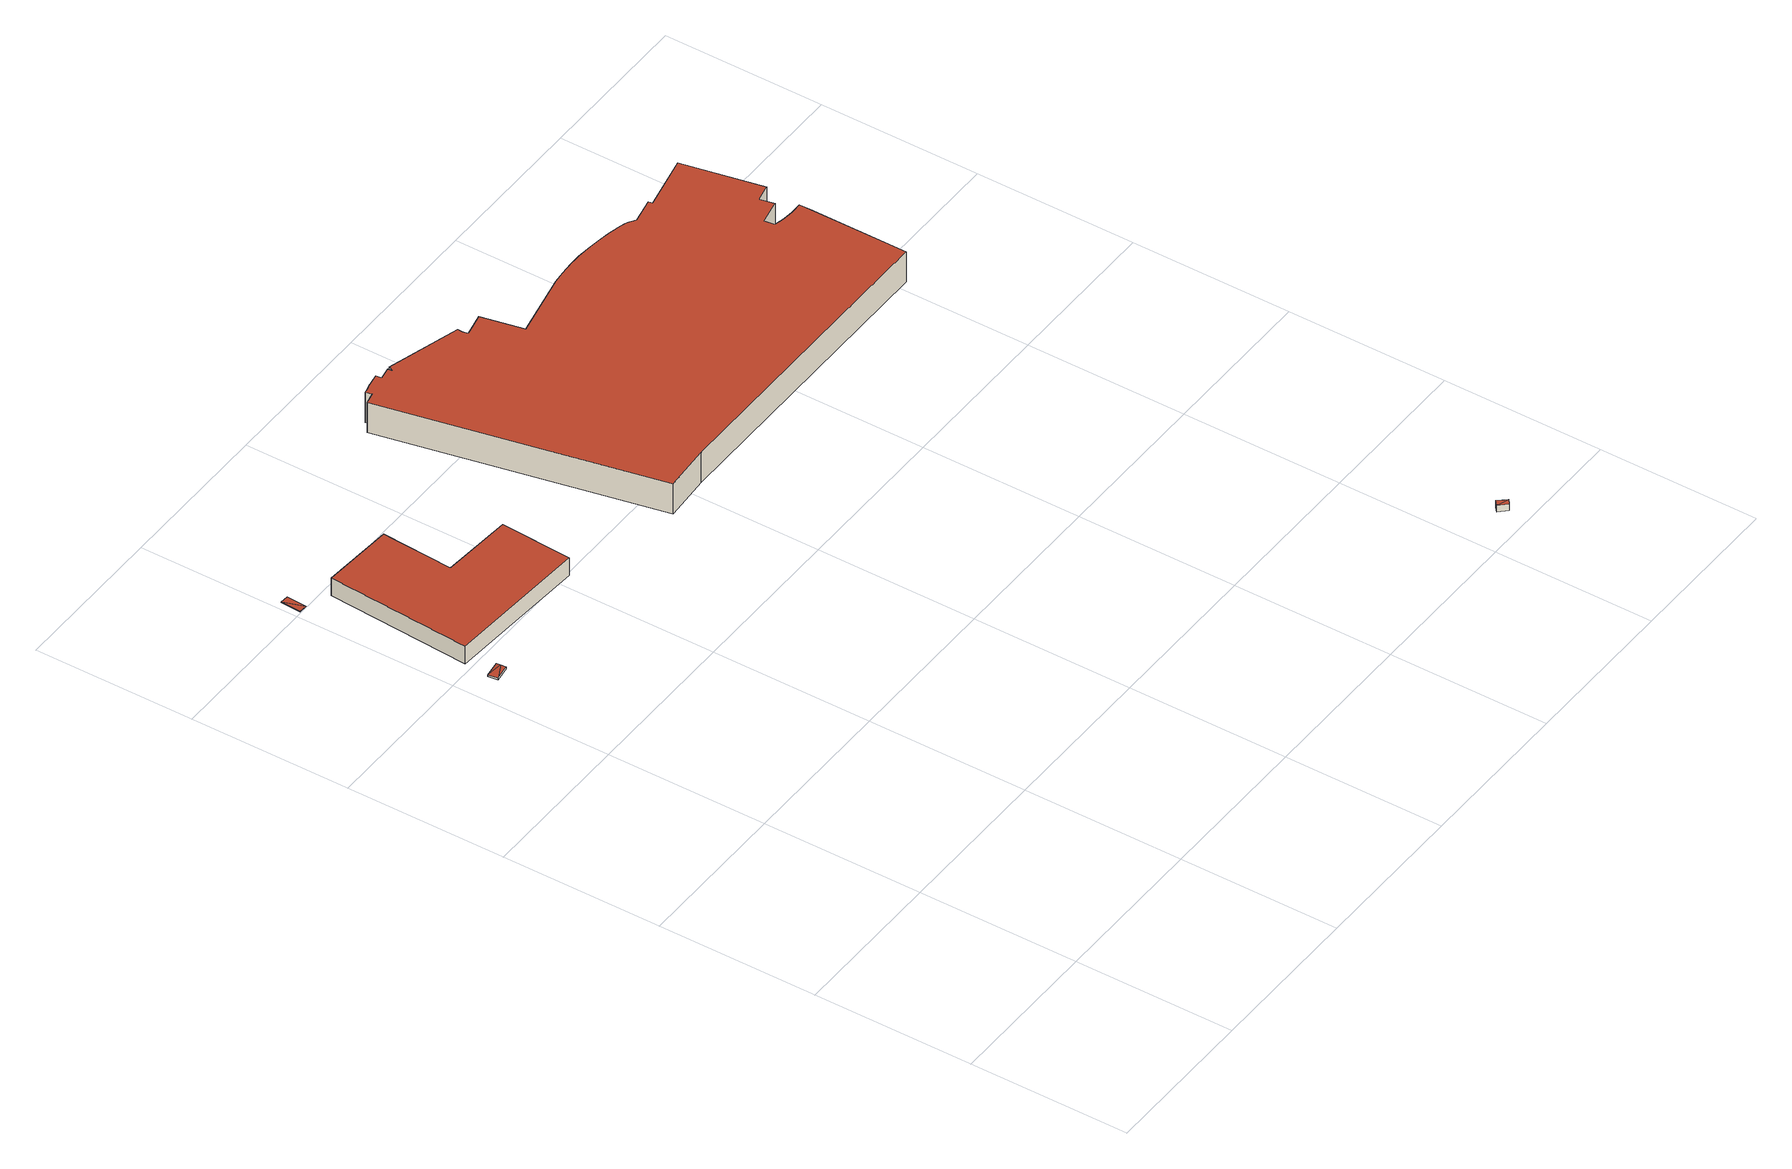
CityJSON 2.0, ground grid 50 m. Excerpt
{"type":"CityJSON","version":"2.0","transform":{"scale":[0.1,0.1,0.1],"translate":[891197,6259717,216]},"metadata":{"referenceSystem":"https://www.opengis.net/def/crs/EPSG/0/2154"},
"CityObjects":{
"building1":{"type":"Building","attributes":{"class":"Building"},"children":["building1-1"]},
"building1-1":{"type":"BuildingPart","parents":["building1"],"geometry":[{"type":"Solid","lod":"2.2","boundaries":[[[[0,1,2]],[[3,0,2]],[[4,2,1]],[[5,6,7,8,9]],[[4,1,8,9]],[[1,0,7,8]],[[0,3,6,7]],[[3,2,5,6]],[[2,4,9,5]]]],"semantics":{"surfaces":[{"type":"RoofSurface","rf_azimuth":136.12,"rf_slope":1.82},{"type":"GroundSurface"},{"type":"WallSurface","on_footprint_edge":true}],"values":[[0,0,0,1,2,2,2,2,2]]}}]},
"building2":{"type":"Building","attributes":{"class":"Building"},"children":["building2-1"]},
"building2-1":{"type":"BuildingPart","parents":["building2"],"geometry":[{"type":"Solid","lod":"2.2","boundaries":[[[[10,11,12]],[[13,12,11]],[[14,15,16,17]],[[13,11,16,17]],[[11,10,15,16]],[[10,12,14,15]],[[12,13,17,14]]]],"semantics":{"surfaces":[{"type":"RoofSurface","rf_azimuth":76.21,"rf_slope":0.484},{"type":"GroundSurface"},{"type":"WallSurface","on_footprint_edge":true}],"values":[[0,0,1,2,2,2,2]]}}]},
"building3":{"type":"Building","attributes":{"class":"Building"},"children":["building3-1"]},
"building3-1":{"type":"BuildingPart","parents":["building3"],"geometry":[{"type":"Solid","lod":"2.2","boundaries":[[[[18,19,20,21,22,23]],[[24,25,26,27,28,29]],[[29,28,22,23]],[[28,27,21,22]],[[27,26,20,21]],[[26,25,19,20]],[[25,24,18,19]],[[24,29,23,18]]]],"semantics":{"surfaces":[{"type":"GroundSurface"},{"type":"RoofSurface"},{"type":"WallSurface","on_footprint_edge":true}],"values":[[0,1,2,2,2,2,2,2]]}}]},
"building4":{"type":"Building","attributes":{"class":"Building"},"children":["building4-1"]},
"building4-1":{"type":"BuildingPart","parents":["building4"],"geometry":[{"type":"Solid","lod":"2.2","boundaries":[[[[30,31,32]],[[33,32,31]],[[34,35,36,37]],[[33,31,36,37]],[[31,30,35,36]],[[30,32,34,35]],[[32,33,37,34]]]],"semantics":{"surfaces":[{"type":"RoofSurface","rf_azimuth":222.13,"rf_slope":1.44},{"type":"GroundSurface"},{"type":"WallSurface","on_footprint_edge":true}],"values":[[0,0,1,2,2,2,2]]}}]},
"building5":{"type":"Building","attributes":{"class":"Building"},"children":["building5-1"]},
"building5-1":{"type":"BuildingPart","parents":["building5"],"geometry":[{"type":"Solid","lod":"2.2","boundaries":[[[[38,39,40,41,42,43,44,45,46,47,48,49,50,51,52,53,54,55,56,57,58,59,60,61,62,63,64,65,66,67,68,69,70,71,72,73,74,75,76,77,78,79,80]],[[81,82,83,84,85,86,87,88,89,90,91,92,93,94,95,96,97,98,99,100,101,102,103,104,105,106,107,108,109,110,111,112,113,114,115,116,117,118,119,120,121,122,123]],[[123,122,79,80]],[[122,121,78,79]],[[121,120,77,78]],[[120,119,76,77]],[[119,118,75,76]],[[118,117,74,75]],[[117,116,73,74]],[[116,115,72,73]],[[115,114,71,72]],[[114,113,70,71]],[[113,112,69,70]],[[112,111,68,69]],[[111,110,67,68]],[[110,109,66,67]],[[109,108,65,66]],[[108,107,64,65]],[[107,106,63,64]],[[106,105,62,63]],[[105,104,61,62]],[[104,103,60,61]],[[103,102,59,60]],[[102,101,58,59]],[[101,100,57,58]],[[100,99,56,57]],[[99,98,55,56]],[[98,97,54,55]],[[97,96,53,54]],[[96,95,52,53]],[[95,94,51,52]],[[94,93,50,51]],[[93,92,49,50]],[[92,91,48,49]],[[91,90,47,48]],[[90,89,46,47]],[[89,88,45,46]],[[88,87,44,45]],[[87,86,43,44]],[[86,85,42,43]],[[85,84,41,42]],[[84,83,40,41]],[[83,82,39,40]],[[82,81,38,39]],[[81,123,80,38]]]],"semantics":{"surfaces":[{"type":"GroundSurface"},{"type":"RoofSurface"},{"type":"WallSurface","on_footprint_edge":true}],"values":[[0,1,2,2,2,2,2,2,2,2,2,2,2,2,2,2,2,2,2,2,2,2,2,2,2,2,2,2,2,2,2,2,2,2,2,2,2,2,2,2,2,2,2,2,2]]}}]}
},
"vertices":[
[26,1904,69],[30,1873,70],[77,1896,71],[76,1911,70],[78,1880,71],[77,1896,64],[76,1911,64],[26,1904,64],[30,1873,64],[78,1880,64],
[7,2493,19],[34,2492,19],[11,2557,19],[37,2555,19],[11,2557,18],[7,2493,18],[34,2492,18],[37,2555,18],
[543,2204,18],[319,2221,18],[333,2445,18],[108,2461,18],[77,2010,18],[529,1981,18],[543,2204,80],[319,2221,80],[333,2445,80],[108,2461,80],[77,2010,80],[529,1981,80],
[2065,43,116],[2050,30,116],[2087,16,116],[2073,4,116],[2087,16,93],[2065,43,93],[2050,30,93],[2073,4,93],
[2031,2254,1],[1994,2253,1],[1965,2256,1],[1948,2259,1],[1929,2264,1],[1924,2295,1],[1999,2310,1],[1990,2355,1],[2042,2366,1],[1991,2618,1],[1819,2582,1],[1816,2595,1],[1738,2579,1],[1720,2591,1],[1710,2596,1],[1695,2601,1],[1654,2610,1],[1619,2616,1],[1579,2621,1],[1531,2625,1],[1492,2625,1],[1450,2623,1],[1412,2619,1],[1207,2577,1],[1179,2709,1],[1107,2694,1],[1103,2713,1],[1105,2727,1],[876,2793,1],[871,2778,1],[869,2779,1],[867,2792,1],[830,2785,1],[827,2803,1],[782,2795,1],[774,2792,1],[756,2789,1],[761,2769,1],[726,2762,1],[906,1902,1],[1054,1911,1],[2032,1912,1],[2031,2223,1],[2031,2254,107],[1994,2253,107],[1965,2256,107],[1948,2259,107],[1929,2264,107],[1924,2295,107],[1999,2310,107],[1990,2355,107],[2042,2366,107],[1991,2618,107],[1819,2582,107],[1816,2595,107],[1738,2579,107],[1720,2591,107],[1710,2596,107],[1695,2601,107],[1654,2610,107],[1619,2616,107],[1579,2621,107],[1531,2625,107],[1492,2625,107],[1450,2623,107],[1412,2619,107],[1207,2577,107],[1179,2709,107],[1107,2694,107],[1103,2713,107],[1105,2727,107],[876,2793,107],[871,2778,107],[869,2779,107],[867,2792,107],[830,2785,107],[827,2803,107],[782,2795,107],[774,2792,107],[756,2789,107],[761,2769,107],[726,2762,107],[906,1902,107],[1054,1911,107],[2032,1912,107],[2031,2223,107]
]}
